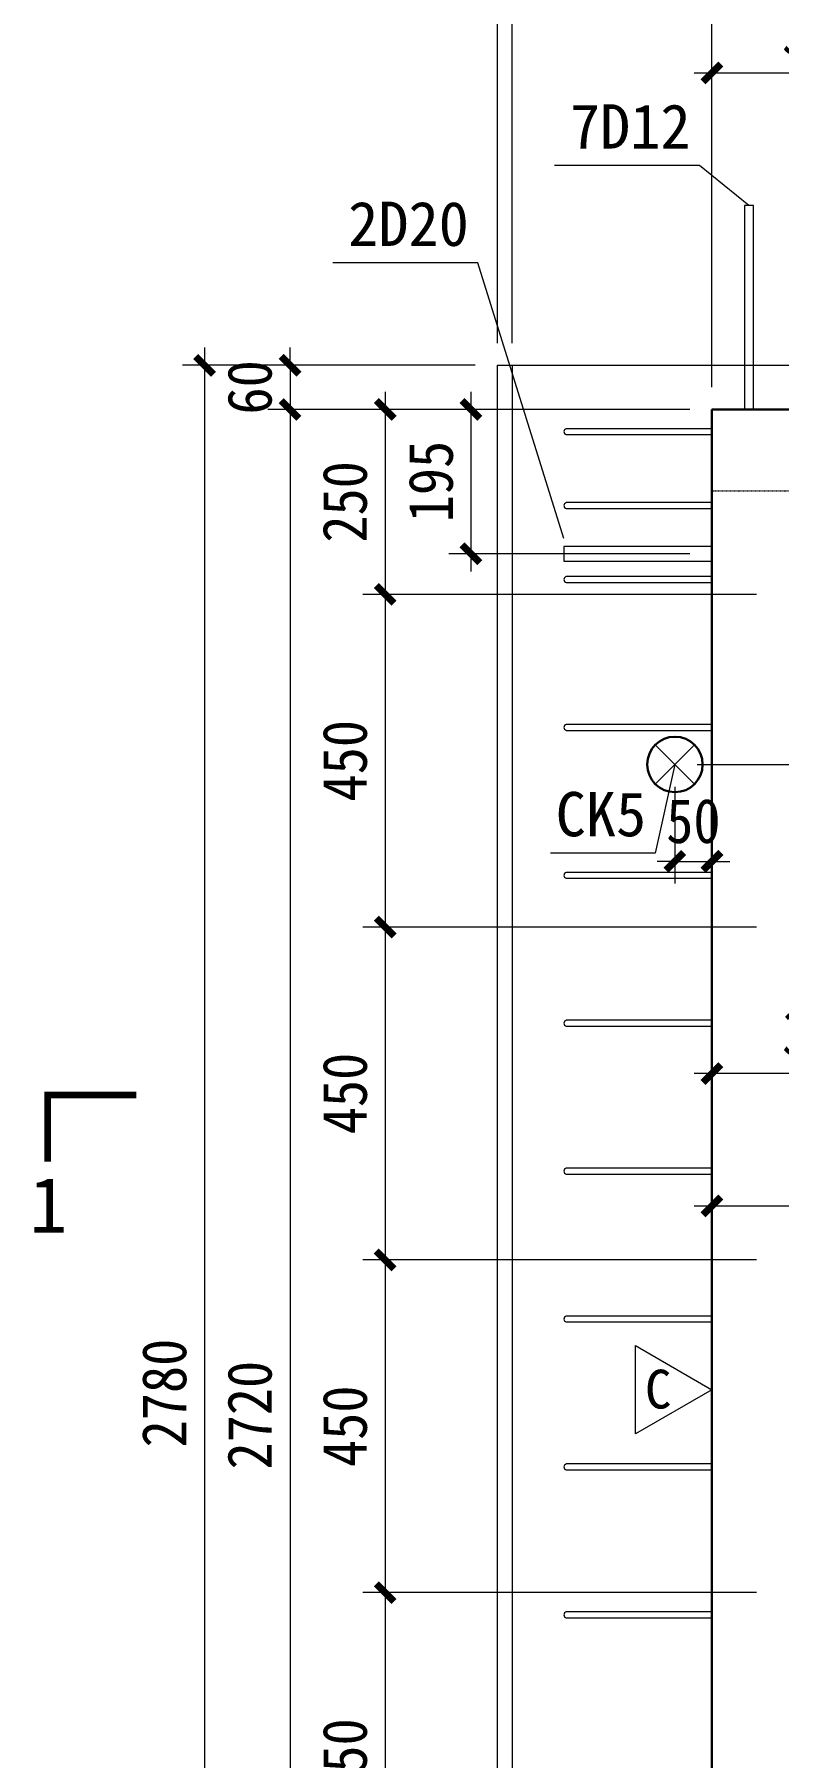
# Model space of a CAD drawing. Header units: millimetres. Extents: x 147 to 28941, y 5 to 9031.
# Drawn here: x 19140 to 20146, y 4657 to 6987 of the extents above; entities that cross this region are included whole.
import ezdxf
from ezdxf.enums import TextEntityAlignment as Align

# ---------------------------------------------------------------- set-up
doc = ezdxf.new("R2010")
doc.units = ezdxf.units.MM
doc.linetypes.add('DOT', pattern=[0.25, 0, -0.25])
doc.linetypes.add('DOTE', pattern=[2.42, 2, -0.2, 0.02, -0.2])
for name, color, linetype, lineweight in [('PUB_DIM', 3, 'Continuous', 15), ('YG-标注', 151, 'Continuous', 15), ('YZ-文字', 4, 'Continuous', 13), ('YZ-符号', 96, 'Continuous', 9), ('文字标注', 7, 'Continuous', 15), ('轮廓线', 2, 'Continuous', 13), ('轮廓线0.15', 91, 'Continuous', 15), ('轴线', 1, 'DOTE', 9)]:
    doc.layers.add(name, color=color, linetype=linetype, lineweight=lineweight)
doc.layers.add('暗柱钢筋', color=7, linetype='Continuous')
doc.layers.add('梁钢筋', color=7, linetype='Continuous')
doc.styles.add('YG-样式 2', font='simhei.ttf')
doc.styles.add('YZ-样式 2', font='simhei.ttf', dxfattribs={"width": 0.9})
doc.styles.add('图签-黑体', font='simhei.ttf')
doc.styles.add('黑体', font='simhei.ttf')
doc.dimstyles.new('YZ-30', dxfattribs={"dimscale": 30, "dimtxt": 2, "dimasz": 0.8, "dimexe": 1, "dimexo": 1, "dimgap": 0.8, "dimtad": 1, "dimdec": 0, "dimzin": 1, "dimdsep": 46, "dimtxsty": 'YZ-样式 2', "dimblk": 'ARCHTICK', "dimcen": 250, "dimdle": 0.8, "dimclrd": 151, "dimclre": 151, "dimclrt": 7, "dimazin": 0, "dimtfac": 1, "dimtdec": 0, "dimtix": 1, "dimtmove": 2, "dimatfit": 2, "dimldrblk": 'ARCHTICK', "dimfxl": 1, "dimlwd": 9, "dimlwe": 9, "dimarcsym": 0})

# ---------------------------------------------------------------- blocks, each defined once
blk = doc.blocks.new('_ArchTick')
at = {"color": 0, "linetype": 'ByBlock', "const_width": 0.4}
blk.add_lwpolyline([(-0.5, -0.5), (0.5, 0.5)], dxfattribs=at)
blk = doc.blocks.new('*D206')
at = {"layer": 'Defpoints', "color": 0, "transparency": 16777216}
for p in [(20486.6, 7088.2), (20486.6, 6560.1), (20056.3, 6480.1)]:
    blk.add_point(p, dxfattribs=at)
at = {"layer": 'YG-标注', "color": 151, "lineweight": 9, "transparency": 16777216}
for p, q in [((20056.3, 6510.1), (20056.3, 7118.2)), ((20486.6, 6590.1), (20486.6, 7118.2)), ((20032.3, 7088.2), (20510.6, 7088.2))]:
    blk.add_line(p, q, dxfattribs=at)
at = {"layer": 'YG-标注', "color": 151, "lineweight": 9, "transparency": 16777216, "xscale": 24, "yscale": 24, "zscale": 24, "rotation": 180}
blk.add_blockref('_ArchTick', (20056.3, 7088.2), dxfattribs=at)
at = {"layer": 'YG-标注', "color": 151, "lineweight": 9, "transparency": 16777216, "xscale": 24, "yscale": 24, "zscale": 24}
blk.add_blockref('_ArchTick', (20486.6, 7088.2), dxfattribs=at)
at = {"layer": 'YG-标注', "color": 7, "transparency": 16777216, "insert": (20271.5, 7142.6), "char_height": 60, "attachment_point": 5, "style": 'YZ-样式 2'}
blk.add_mtext('430', dxfattribs=at)
blk = doc.blocks.new('*D209')
at = {"layer": 'Defpoints', "color": 0, "transparency": 16777216}
for p in [(21466.3, 7217.6), (21466.3, 6840.1), (20056.3, 6480.1)]:
    blk.add_point(p, dxfattribs=at)
at = {"layer": 'YG-标注', "color": 151, "lineweight": 9, "transparency": 16777216}
for p, q in [((20056.3, 6510.1), (20056.3, 7247.6)), ((21466.3, 6870.1), (21466.3, 7247.6)), ((20032.3, 7217.6), (21490.3, 7217.6))]:
    blk.add_line(p, q, dxfattribs=at)
at = {"layer": 'YG-标注', "color": 151, "lineweight": 9, "transparency": 16777216, "xscale": 24, "yscale": 24, "zscale": 24, "rotation": 180}
blk.add_blockref('_ArchTick', (20056.3, 7217.6), dxfattribs=at)
at = {"layer": 'YG-标注', "color": 151, "lineweight": 9, "transparency": 16777216, "xscale": 24, "yscale": 24, "zscale": 24}
blk.add_blockref('_ArchTick', (21466.3, 7217.6), dxfattribs=at)
at = {"layer": 'YG-标注', "color": 7, "transparency": 16777216, "insert": (20761.3, 7272), "char_height": 60, "attachment_point": 5, "style": 'YZ-样式 2'}
blk.add_mtext('1410', dxfattribs=at)
blk = doc.blocks.new('*D211')
at = {"layer": 'Defpoints', "color": 0, "transparency": 16777216}
for p in [(19786.3, 7076.9), (19766.3, 6539.8), (19786.3, 6539.8)]:
    blk.add_point(p, dxfattribs=at)
at = {"layer": 'YG-标注', "color": 151, "lineweight": 9, "transparency": 16777216}
for p, q in [((19766.3, 6569.8), (19766.3, 7106.9)), ((19786.3, 6569.8), (19786.3, 7106.9)), ((19766.3, 7076.9), (19742.3, 7076.9)), ((19766.3, 7076.9), (19786.3, 7076.9)), ((19786.3, 7076.9), (19810.3, 7076.9))]:
    blk.add_line(p, q, dxfattribs=at)
at = {"layer": 'YG-标注', "color": 151, "lineweight": 9, "transparency": 16777216, "xscale": 24, "yscale": 24, "zscale": 24}
blk.add_blockref('_ArchTick', (19766.3, 7076.9), dxfattribs=at)
at = {"layer": 'YG-标注', "color": 151, "lineweight": 9, "transparency": 16777216, "xscale": 24, "yscale": 24, "zscale": 24, "rotation": 180}
blk.add_blockref('_ArchTick', (19786.3, 7076.9), dxfattribs=at)
at = {"layer": 'YG-标注', "color": 7, "transparency": 16777216, "insert": (19776.3, 7131.2), "char_height": 60, "attachment_point": 5, "style": 'YZ-样式 2'}
blk.add_mtext('20', dxfattribs=at)
blk = doc.blocks.new('*D212')
at = {"layer": 'Defpoints', "color": 0, "transparency": 16777216}
for p in [(19766.3, 6539.8), (19370.3, 3760.1), (19766.3, 3760.1)]:
    blk.add_point(p, dxfattribs=at)
at = {"layer": 'YG-标注', "color": 151, "lineweight": 9, "transparency": 16777216}
for p, q in [((19370.3, 6563.8), (19370.3, 3736.1)), ((19736.3, 6539.8), (19340.3, 6539.8)), ((19736.3, 3760.1), (19340.3, 3760.1))]:
    blk.add_line(p, q, dxfattribs=at)
at = {"layer": 'YG-标注', "color": 151, "lineweight": 9, "transparency": 16777216, "xscale": 24, "yscale": 24, "zscale": 24}
for p, rotation in [((19370.3, 6539.8), 90), ((19370.3, 3760.1), 270)]:
    blk.add_blockref('_ArchTick', p, dxfattribs=dict(at, rotation=rotation))
at = {"layer": 'YG-标注', "color": 7, "transparency": 16777216, "insert": (19315.9, 5150), "char_height": 60, "attachment_point": 5, "rotation": 90, "style": 'YZ-样式 2'}
blk.add_mtext('2780', dxfattribs=at)
blk = doc.blocks.new('*D213')
at = {"layer": 'Defpoints', "color": 0, "transparency": 16777216}
for p in [(19766.3, 6539.8), (19485.8, 6480.1), (20056.3, 6480.1)]:
    blk.add_point(p, dxfattribs=at)
at = {"layer": 'YG-标注', "color": 151, "lineweight": 9, "transparency": 16777216}
for p, q in [((19485.8, 6539.8), (19485.8, 6563.8)), ((19736.3, 6539.8), (19455.8, 6539.8)), ((19485.8, 6539.8), (19485.8, 6480.1)), ((20026.3, 6480.1), (19455.8, 6480.1)), ((19485.8, 6480.1), (19485.8, 6456.1))]:
    blk.add_line(p, q, dxfattribs=at)
at = {"layer": 'YG-标注', "color": 151, "lineweight": 9, "transparency": 16777216, "xscale": 24, "yscale": 24, "zscale": 24}
for p, rotation in [((19485.8, 6539.8), 270), ((19485.8, 6480.1), 90)]:
    blk.add_blockref('_ArchTick', p, dxfattribs=dict(at, rotation=rotation))
at = {"layer": 'YG-标注', "color": 7, "transparency": 16777216, "insert": (19431.4, 6510), "char_height": 60, "attachment_point": 5, "rotation": 90, "style": 'YZ-样式 2'}
blk.add_mtext('60', dxfattribs=at)
blk = doc.blocks.new('*D214')
at = {"layer": 'Defpoints', "color": 0, "transparency": 16777216}
for p in [(20056.3, 6480.1), (19485.8, 3760.1), (19766.3, 3760.1)]:
    blk.add_point(p, dxfattribs=at)
at = {"layer": 'YG-标注', "color": 151, "lineweight": 9, "transparency": 16777216}
for p, q in [((19485.8, 6504.1), (19485.8, 3736.1)), ((20026.3, 6480.1), (19455.8, 6480.1)), ((19736.3, 3760.1), (19455.8, 3760.1))]:
    blk.add_line(p, q, dxfattribs=at)
at = {"layer": 'YG-标注', "color": 151, "lineweight": 9, "transparency": 16777216, "xscale": 24, "yscale": 24, "zscale": 24}
for p, rotation in [((19485.8, 6480.1), 90), ((19485.8, 3760.1), 270)]:
    blk.add_blockref('_ArchTick', p, dxfattribs=dict(at, rotation=rotation))
at = {"layer": 'YG-标注', "color": 7, "transparency": 16777216, "insert": (19431.4, 5120.1), "char_height": 60, "attachment_point": 5, "rotation": 90, "style": 'YZ-样式 2'}
blk.add_mtext('2720', dxfattribs=at)
blk = doc.blocks.new('*D215')
at = {"layer": 'Defpoints', "color": 0, "transparency": 16777216}
for p in [(20056.3, 5930.2), (20356.3, 5930.2), (20056.3, 5582)]:
    blk.add_point(p, dxfattribs=at)
at = {"layer": 'YG-标注', "color": 151, "lineweight": 9, "transparency": 16777216}
for p, q in [((20056.3, 5900.2), (20056.3, 5552)), ((20356.3, 5900.2), (20356.3, 5552)), ((20380.3, 5582), (20032.3, 5582))]:
    blk.add_line(p, q, dxfattribs=at)
at = {"layer": 'YG-标注', "color": 151, "lineweight": 9, "transparency": 16777216, "xscale": 24, "yscale": 24, "zscale": 24, "rotation": 180}
blk.add_blockref('_ArchTick', (20056.3, 5582), dxfattribs=at)
at = {"layer": 'YG-标注', "color": 151, "lineweight": 9, "transparency": 16777216, "xscale": 24, "yscale": 24, "zscale": 24}
blk.add_blockref('_ArchTick', (20356.3, 5582), dxfattribs=at)
at = {"layer": 'YG-标注', "color": 7, "transparency": 16777216, "insert": (20206.3, 5636.4), "char_height": 60, "attachment_point": 5, "style": 'YZ-样式 2'}
blk.add_mtext('300', dxfattribs=at)
blk = doc.blocks.new('*D217')
at = {"layer": 'Defpoints', "color": 0, "transparency": 16777216}
for p in [(20056.3, 5446.1), (20606.3, 5403), (20606.3, 4740.1)]:
    blk.add_point(p, dxfattribs=at)
at = {"layer": 'YG-标注', "color": 151, "lineweight": 9, "transparency": 16777216}
for p, q in [((20606.3, 4770.1), (20606.3, 5433)), ((20056.3, 5416.1), (20056.3, 5373)), ((20032.3, 5403), (20630.3, 5403))]:
    blk.add_line(p, q, dxfattribs=at)
at = {"layer": 'YG-标注', "color": 151, "lineweight": 9, "transparency": 16777216, "xscale": 24, "yscale": 24, "zscale": 24, "rotation": 180}
blk.add_blockref('_ArchTick', (20056.3, 5403), dxfattribs=at)
at = {"layer": 'YG-标注', "color": 151, "lineweight": 9, "transparency": 16777216, "xscale": 24, "yscale": 24, "zscale": 24}
blk.add_blockref('_ArchTick', (20606.3, 5403), dxfattribs=at)
at = {"layer": 'YG-标注', "color": 7, "transparency": 16777216, "insert": (20281.3, 5457.4), "char_height": 60, "attachment_point": 5, "style": 'YZ-样式 2'}
blk.add_mtext('550', dxfattribs=at)
blk = doc.blocks.new('*D222')
at = {"layer": 'Defpoints', "color": 0, "transparency": 16777216}
for p in [(20056.3, 6480.1), (19730.4, 6285.1), (20056.3, 6285.1)]:
    blk.add_point(p, dxfattribs=at)
at = {"layer": 'YG-标注', "color": 151, "lineweight": 9, "transparency": 16777216}
for p, q in [((19730.4, 6504.1), (19730.4, 6261.1)), ((20026.3, 6480.1), (19700.4, 6480.1)), ((20026.3, 6285.1), (19700.4, 6285.1))]:
    blk.add_line(p, q, dxfattribs=at)
at = {"layer": 'YG-标注', "color": 151, "lineweight": 9, "transparency": 16777216, "xscale": 24, "yscale": 24, "zscale": 24}
for p, rotation in [((19730.4, 6480.1), 90), ((19730.4, 6285.1), 270)]:
    blk.add_blockref('_ArchTick', p, dxfattribs=dict(at, rotation=rotation))
at = {"layer": 'YG-标注', "color": 7, "transparency": 16777216, "insert": (19676.4, 6382.6), "char_height": 60, "attachment_point": 5, "rotation": 90, "style": 'YZ-样式 2'}
blk.add_mtext('195', dxfattribs=at)
blk = doc.blocks.new('*D230')
at = {"layer": 'Defpoints', "color": 0, "transparency": 16777216}
for p in [(19796.3, 6480.1), (19614.4, 6230.1), (20146.3, 6230.1)]:
    blk.add_point(p, dxfattribs=at)
at = {"layer": 'YG-标注', "color": 151, "lineweight": 9, "transparency": 16777216}
for p, q in [((19614.4, 6504.1), (19614.4, 6206.1)), ((19766.3, 6480.1), (19584.4, 6480.1)), ((20116.3, 6230.1), (19584.4, 6230.1))]:
    blk.add_line(p, q, dxfattribs=at)
at = {"layer": 'YG-标注', "color": 151, "lineweight": 9, "transparency": 16777216, "xscale": 24, "yscale": 24, "zscale": 24}
for p, rotation in [((19614.4, 6480.1), 90), ((19614.4, 6230.1), 270)]:
    blk.add_blockref('_ArchTick', p, dxfattribs=dict(at, rotation=rotation))
at = {"layer": 'YG-标注', "color": 7, "transparency": 16777216, "insert": (19560.1, 6355.1), "char_height": 60, "attachment_point": 5, "rotation": 90, "style": 'YZ-样式 2'}
blk.add_mtext('250', dxfattribs=at)
blk = doc.blocks.new('*D231')
at = {"layer": 'Defpoints', "color": 0, "transparency": 16777216}
for p in [(20146.3, 6230.1), (19614.4, 5780.1), (20146.3, 5780.1)]:
    blk.add_point(p, dxfattribs=at)
at = {"layer": 'YG-标注', "color": 151, "lineweight": 9, "transparency": 16777216}
for p, q in [((19614.4, 6254.1), (19614.4, 5756.1)), ((20116.3, 6230.1), (19584.4, 6230.1)), ((20116.3, 5780.1), (19584.4, 5780.1))]:
    blk.add_line(p, q, dxfattribs=at)
at = {"layer": 'YG-标注', "color": 151, "lineweight": 9, "transparency": 16777216, "xscale": 24, "yscale": 24, "zscale": 24}
for p, rotation in [((19614.4, 6230.1), 90), ((19614.4, 5780.1), 270)]:
    blk.add_blockref('_ArchTick', p, dxfattribs=dict(at, rotation=rotation))
at = {"layer": 'YG-标注', "color": 7, "transparency": 16777216, "insert": (19560.1, 6005.1), "char_height": 60, "attachment_point": 5, "rotation": 90, "style": 'YZ-样式 2'}
blk.add_mtext('450', dxfattribs=at)
blk = doc.blocks.new('*D232')
at = {"layer": 'Defpoints', "color": 0, "transparency": 16777216}
for p in [(20146.3, 5780.1), (19614.4, 5330.1), (20146.3, 5330.1)]:
    blk.add_point(p, dxfattribs=at)
at = {"layer": 'YG-标注', "color": 151, "lineweight": 9, "transparency": 16777216}
for p, q in [((19614.4, 5804.1), (19614.4, 5306.1)), ((20116.3, 5780.1), (19584.4, 5780.1)), ((20116.3, 5330.1), (19584.4, 5330.1))]:
    blk.add_line(p, q, dxfattribs=at)
at = {"layer": 'YG-标注', "color": 151, "lineweight": 9, "transparency": 16777216, "xscale": 24, "yscale": 24, "zscale": 24}
for p, rotation in [((19614.4, 5780.1), 90), ((19614.4, 5330.1), 270)]:
    blk.add_blockref('_ArchTick', p, dxfattribs=dict(at, rotation=rotation))
at = {"layer": 'YG-标注', "color": 7, "transparency": 16777216, "insert": (19560.1, 5555.1), "char_height": 60, "attachment_point": 5, "rotation": 90, "style": 'YZ-样式 2'}
blk.add_mtext('450', dxfattribs=at)
blk = doc.blocks.new('*D233')
at = {"layer": 'Defpoints', "color": 0, "transparency": 16777216}
for p in [(20146.3, 5330.1), (19614.4, 4880.1), (20146.3, 4880.1)]:
    blk.add_point(p, dxfattribs=at)
at = {"layer": 'YG-标注', "color": 151, "lineweight": 9, "transparency": 16777216}
for p, q in [((19614.4, 5354.1), (19614.4, 4856.1)), ((20116.3, 5330.1), (19584.4, 5330.1)), ((20116.3, 4880.1), (19584.4, 4880.1))]:
    blk.add_line(p, q, dxfattribs=at)
at = {"layer": 'YG-标注', "color": 151, "lineweight": 9, "transparency": 16777216, "xscale": 24, "yscale": 24, "zscale": 24}
for p, rotation in [((19614.4, 5330.1), 90), ((19614.4, 4880.1), 270)]:
    blk.add_blockref('_ArchTick', p, dxfattribs=dict(at, rotation=rotation))
at = {"layer": 'YG-标注', "color": 7, "transparency": 16777216, "insert": (19560.1, 5105.1), "char_height": 60, "attachment_point": 5, "rotation": 90, "style": 'YZ-样式 2'}
blk.add_mtext('450', dxfattribs=at)
blk = doc.blocks.new('*D234')
at = {"layer": 'Defpoints', "color": 0, "transparency": 16777216}
for p in [(20146.3, 4880.1), (19614.4, 4430.1), (20146.3, 4430.1)]:
    blk.add_point(p, dxfattribs=at)
at = {"layer": 'YG-标注', "color": 151, "lineweight": 9, "transparency": 16777216}
for p, q in [((19614.4, 4904.1), (19614.4, 4406.1)), ((20116.3, 4880.1), (19584.4, 4880.1)), ((20116.3, 4430.1), (19584.4, 4430.1))]:
    blk.add_line(p, q, dxfattribs=at)
at = {"layer": 'YG-标注', "color": 151, "lineweight": 9, "transparency": 16777216, "xscale": 24, "yscale": 24, "zscale": 24}
for p, rotation in [((19614.4, 4880.1), 90), ((19614.4, 4430.1), 270)]:
    blk.add_blockref('_ArchTick', p, dxfattribs=dict(at, rotation=rotation))
at = {"layer": 'YG-标注', "color": 7, "transparency": 16777216, "insert": (19560.1, 4655.1), "char_height": 60, "attachment_point": 5, "rotation": 90, "style": 'YZ-样式 2'}
blk.add_mtext('450', dxfattribs=at)
blk = doc.blocks.new('*D320')
at = {"layer": 'Defpoints', "color": 0, "transparency": 16777216}
for p in [(20056.3, 6480.1), (20297.9, 6480.1), (20006.2, 6000)]:
    blk.add_point(p, dxfattribs=at)
at = {"layer": 'YG-标注', "color": 151, "lineweight": 9, "transparency": 16777216}
for p, q in [((20297.9, 5976), (20297.9, 6504.1)), ((20086.3, 6480.1), (20327.9, 6480.1)), ((20036.2, 6000), (20327.9, 6000))]:
    blk.add_line(p, q, dxfattribs=at)
at = {"layer": 'YG-标注', "color": 151, "lineweight": 9, "transparency": 16777216, "xscale": 24, "yscale": 24, "zscale": 24}
for p, rotation in [((20297.9, 6480.1), 90), ((20297.9, 6000), 270)]:
    blk.add_blockref('_ArchTick', p, dxfattribs=dict(at, rotation=rotation))
at = {"layer": 'YG-标注', "color": 7, "transparency": 16777216, "insert": (20243.6, 6240), "char_height": 60, "attachment_point": 5, "rotation": 90, "style": 'YZ-样式 2'}
blk.add_mtext('480', dxfattribs=at)
blk = doc.blocks.new('*D321')
at = {"layer": 'Defpoints', "color": 0, "transparency": 16777216}
for p in [(20006.2, 6000), (20056.3, 6000), (20056.3, 5869)]:
    blk.add_point(p, dxfattribs=at)
at = {"layer": 'YG-标注', "color": 151, "lineweight": 9, "transparency": 16777216}
for p, q in [((20006.2, 5970), (20006.2, 5839)), ((20056.3, 5970), (20056.3, 5839)), ((20006.2, 5869), (19982.2, 5869)), ((20006.2, 5869), (20056.3, 5869)), ((20056.3, 5869), (20080.3, 5869))]:
    blk.add_line(p, q, dxfattribs=at)
at = {"layer": 'YG-标注', "color": 151, "lineweight": 9, "transparency": 16777216, "xscale": 24, "yscale": 24, "zscale": 24}
blk.add_blockref('_ArchTick', (20006.2, 5869), dxfattribs=at)
at = {"layer": 'YG-标注', "color": 151, "lineweight": 9, "transparency": 16777216, "xscale": 24, "yscale": 24, "zscale": 24, "rotation": 180}
blk.add_blockref('_ArchTick', (20056.3, 5869), dxfattribs=at)
at = {"layer": 'YG-标注', "color": 7, "transparency": 16777216, "insert": (20031.2, 5923.3), "char_height": 60, "attachment_point": 5, "style": 'YZ-样式 2'}
blk.add_mtext('50', dxfattribs=at)
blk = doc.blocks.new('*D342')
at = {"layer": 'Defpoints', "color": 0, "transparency": 16777216}
for p in [(20356.3, 6935.2), (20056.3, 6480.1), (20356.3, 6416.9)]:
    blk.add_point(p, dxfattribs=at)
at = {"layer": 'YG-标注', "color": 151, "lineweight": 9, "transparency": 16777216}
for p, q in [((20056.3, 6510.1), (20056.3, 6965.2)), ((20356.3, 6446.9), (20356.3, 6965.2)), ((20032.3, 6935.2), (20380.3, 6935.2))]:
    blk.add_line(p, q, dxfattribs=at)
at = {"layer": 'YG-标注', "color": 151, "lineweight": 9, "transparency": 16777216, "xscale": 24, "yscale": 24, "zscale": 24, "rotation": 180}
blk.add_blockref('_ArchTick', (20056.3, 6935.2), dxfattribs=at)
at = {"layer": 'YG-标注', "color": 151, "lineweight": 9, "transparency": 16777216, "xscale": 24, "yscale": 24, "zscale": 24}
blk.add_blockref('_ArchTick', (20356.3, 6935.2), dxfattribs=at)
at = {"layer": 'YG-标注', "color": 7, "transparency": 16777216, "insert": (20206.3, 6989.5), "char_height": 60, "attachment_point": 5, "style": 'YZ-样式 2'}
blk.add_mtext('300', dxfattribs=at)

msp = doc.modelspace()

# ---------------------------------------------------------------- linework, layer by layer
at = {"layer": 'PUB_DIM', "color": 1, "const_width": 9}
msp.add_lwpolyline([(19158, 5462.9), (19158, 5552.9), (19278, 5552.9)], dxfattribs=at)
at = {"layer": 'YZ-符号', "color": 1, "lineweight": 15}
for p, q in [((19979.6, 5973.5), (20032.7, 6026.5)), ((19979.6, 6026.5), (20032.7, 5973.5))]:
    msp.add_line(p, q, dxfattribs=at)
at = {"layer": 'YZ-符号'}
for points in [[(20106.3, 6756.1), (20039.3, 6810.1), (19843.5, 6810.1)], [(19856, 6305.8), (19739.5, 6678.3), (19543.8, 6678.3)], [(20006.2, 6000), (19979.3, 5880.1), (19837.9, 5880.1)]]:
    msp.add_lwpolyline(points, dxfattribs=at)
at = {"layer": 'YZ-符号', "color": 1, "lineweight": 15}
msp.add_lwpolyline([(19952.9, 5214.2), (20056.3, 5154.5), (19952.9, 5094.8)], close=True, dxfattribs=at)
at = {"layer": '暗柱钢筋', "color": 5, "lineweight": 9, "ltscale": 100}
msp.add_lwpolyline([(20112.3, 6480.1), (20112.3, 6756.1), (20100.3, 6756.1), (20100.3, 6480.1)], dxfattribs=at)
at = {"layer": '暗柱钢筋', "color": 1, "lineweight": 9, "ltscale": 100}
for points in [[(20056.3, 6454.1), (19859.3, 6454.1, 0.780776), (19859.3, 6446.1), (20056.3, 6446.1)], [(20056.3, 6354.1), (19859.3, 6354.1, 0.780776), (19859.3, 6346.1), (20056.3, 6346.1)], [(20056.3, 6254.1), (19859.3, 6254.1, 0.780776), (19859.3, 6246.1), (20056.3, 6246.1)], [(20056.3, 6054.1), (19859.3, 6054.1, 0.780776), (19859.3, 6046.1), (20056.3, 6046.1)], [(20056.3, 5854.1), (19859.3, 5854.1, 0.780776), (19859.3, 5846.1), (20056.3, 5846.1)], [(20056.3, 5654.1), (19859.3, 5654.1, 0.780776), (19859.3, 5646.1), (20056.3, 5646.1)], [(20056.3, 5454.1), (19859.3, 5454.1, 0.780776), (19859.3, 5446.1), (20056.3, 5446.1)], [(20056.3, 5254.1), (19859.3, 5254.1, 0.780776), (19859.3, 5246.1), (20056.3, 5246.1)], [(20056.3, 5054.1), (19859.3, 5054.1, 0.780776), (19859.3, 5046.1), (20056.3, 5046.1)], [(20056.3, 4854.1), (19859.3, 4854.1, 0.780776), (19859.3, 4846.1), (20056.3, 4846.1)]]:
    msp.add_lwpolyline(points, format="xyb", dxfattribs=at)
at = {"layer": '梁钢筋', "color": 6, "lineweight": 9, "ltscale": 100}
msp.add_lwpolyline([(20056.3, 6294.8), (19856, 6294.8), (19856, 6274.8), (20056.3, 6274.8)], dxfattribs=at)
at = {"layer": '轮廓线', "lineweight": 30}
msp.add_lwpolyline([(20056.3, 6480.1), (23356.3, 6480.1), (23356.3, 3760.1), (20056.3, 3760.1)], close=True, dxfattribs=at)
msp.add_circle((20006.2, 6000), 37.5, dxfattribs=at)
at = {"layer": '轮廓线0.15', "color": 3, "lineweight": 15}
for p, q in [((19766.3, 3760.1), (19766.3, 6539.8)), ((19766.3, 6539.8), (21076.3, 6539.8)), ((19786.3, 6539.8), (19786.3, 3760.1))]:
    msp.add_line(p, q, dxfattribs=at)
at = {"layer": '轴线', "color": 253, "linetype": 'DOT', "lineweight": 15, "ltscale": 0.1}
msp.add_line((20056.3, 6370.1), (23356.3, 6370.1), dxfattribs=at)

# ---------------------------------------------------------------- texts
at = {"layer": 'YZ-文字', "style": '黑体'}
for s, p in [('7D12', (20027.4, 6814.9)), ('2D20', (19727.6, 6683.2)), ('CK5', (19967.4, 5884.9))]:
    msp.add_text(s, height=60, rotation=0, dxfattribs=at).set_placement(p, align=Align.BOTTOM_RIGHT)
at = {"layer": 'YZ-符号', "color": 1, "lineweight": 15, "style": '图签-黑体'}
msp.add_text('C', height=52.5, dxfattribs=at).set_placement((19965.7, 5129.1))
at = {"layer": '文字标注', "style": 'YG-样式 2'}
msp.add_text('1', height=75, dxfattribs=at).set_placement((19159.1, 5366.8), align=Align.CENTER)

# ---------------------------------------------------------------- dimensions: what is measured, and where the dimension line sits
at = {"layer": 'YG-标注', "color": 3}
for base, p1, p2, picture, middle in [((21466.3, 7217.6), (20056.3, 6480.1), (21466.3, 6840.1), '*D209', (20761.3, 7272)), ((20486.6, 7088.2), (20056.3, 6480.1), (20486.6, 6560.1), '*D206', (20271.5, 7142.6)), ((19786.3, 7076.9), (19766.3, 6539.8), (19786.3, 6539.8), '*D211', (19776.3, 7131.2)), ((20056.3, 5582), (20356.3, 5930.2), (20056.3, 5930.2), '*D215', (20206.3, 5636.4))]:
    dim = msp.add_linear_dim(base=base, p1=p1, p2=p2, dimstyle='YZ-30', override={"dimfxl": 20}, dxfattribs=at)
    dim.commit()
    dim.dimension.update_dxf_attribs({"geometry": picture, "text_midpoint": middle})
at = {"layer": 'YG-标注'}
dim = msp.add_linear_dim(base=(20356.3, 6935.2), p1=(20056.3, 6480.1), p2=(20356.3, 6416.9), dimstyle='YZ-30', dxfattribs=at)
dim.commit()
dim.dimension.update_dxf_attribs({"geometry": '*D342', "text_midpoint": (20206.3, 6989.5)})
at = {"layer": 'YG-标注', "color": 3}
for base, p1, p2, picture, middle in [((19370.3, 3760.1), (19766.3, 6539.8), (19766.3, 3760.1), '*D212', (19315.9, 5150)), ((19485.8, 6480.1), (19766.3, 6539.8), (20056.3, 6480.1), '*D213', (19431.4, 6510)), ((19485.8, 3760.1), (20056.3, 6480.1), (19766.3, 3760.1), '*D214', (19431.4, 5120.1)), ((19614.4, 6230.1), (19796.3, 6480.1), (20146.3, 6230.1), '*D230', (19560.1, 6355.1)), ((19730.4, 6285.1), (20056.3, 6480.1), (20056.3, 6285.1), '*D222', (19676.4, 6382.6)), ((19614.4, 5780.1), (20146.3, 6230.1), (20146.3, 5780.1), '*D231', (19560.1, 6005.1)), ((19614.4, 5330.1), (20146.3, 5780.1), (20146.3, 5330.1), '*D232', (19560.1, 5555.1)), ((19614.4, 4880.1), (20146.3, 5330.1), (20146.3, 4880.1), '*D233', (19560.1, 5105.1)), ((19614.4, 4430.1), (20146.3, 4880.1), (20146.3, 4430.1), '*D234', (19560.1, 4655.1))]:
    dim = msp.add_linear_dim(base=base, p1=p1, p2=p2, angle=90, dimstyle='YZ-30', override={"dimfxl": 20}, dxfattribs=at)
    dim.commit()
    dim.dimension.update_dxf_attribs({"geometry": picture, "text_midpoint": middle})
at = {"layer": 'YG-标注', "color": 0}
dim = msp.add_linear_dim(base=(20297.9, 6480.1), p1=(20006.2, 6000), p2=(20056.3, 6480.1), angle=90, dimstyle='YZ-30', override={"dimfxl": 20}, dxfattribs=at)
dim.commit()
dim.dimension.update_dxf_attribs({"geometry": '*D320', "text_midpoint": (20243.6, 6240)})
dim = msp.add_linear_dim(base=(20056.3, 5869), p1=(20006.2, 6000), p2=(20056.3, 6000), dimstyle='YZ-30', override={"dimfxl": 20}, dxfattribs=at)
dim.commit()
dim.dimension.update_dxf_attribs({"geometry": '*D321', "text_midpoint": (20031.2, 5923.3)})
at = {"layer": 'YG-标注', "color": 3}
dim = msp.add_linear_dim(base=(20606.3, 5403), p1=(20056.3, 5446.1), p2=(20606.3, 4740.1), dimstyle='YZ-30', override={"dimfxl": 20}, dxfattribs=at)
dim.commit()
dim.dimension.update_dxf_attribs({"geometry": '*D217', "text_midpoint": (20281.3, 5457.4), "dimtype": 160})

doc.saveas('drawing.dxf')
